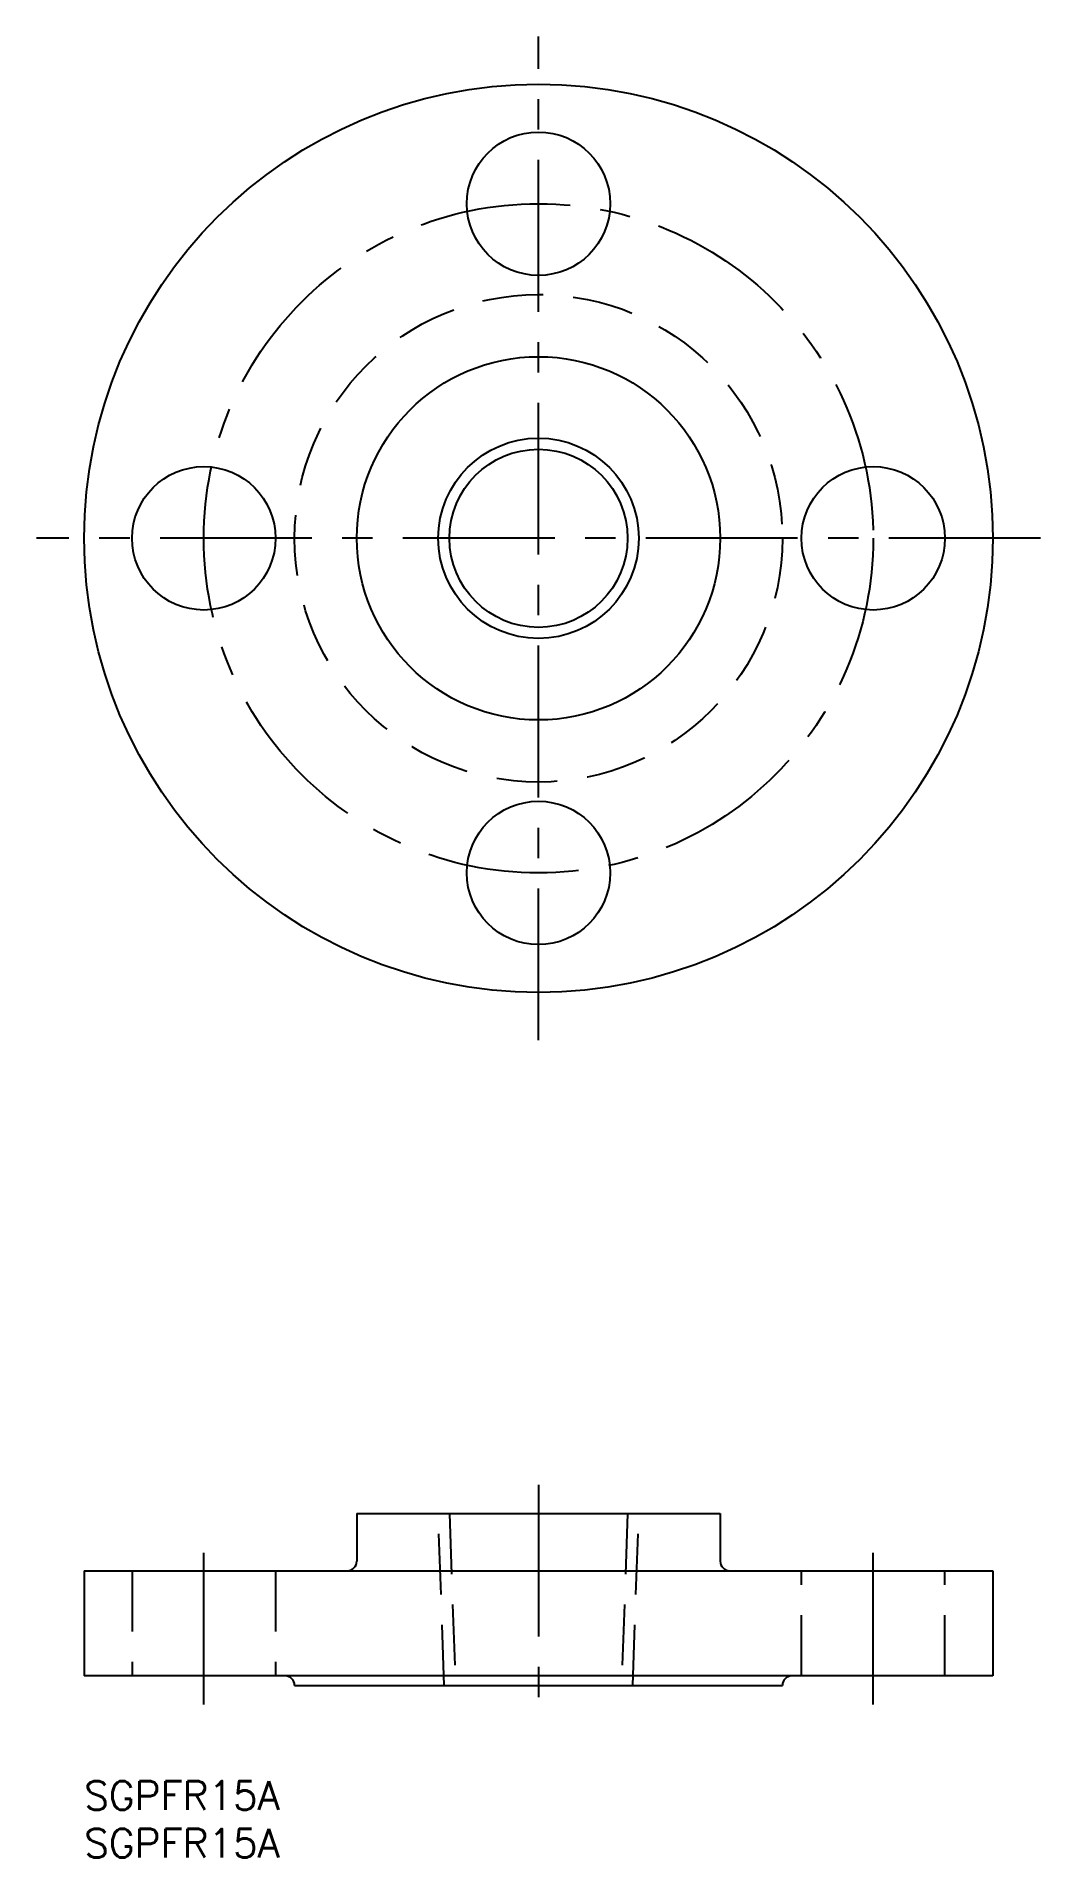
# Model space of a CAD drawing. Extents: x -5 to 100, y -8 to 183.
import ezdxf

# ---------------------------------------------------------------- set-up
doc = ezdxf.new("R2010")
doc.units = 0
doc.header["$LTSCALE"] = 0.5
doc.linetypes.add('CENTER', pattern=[50.8, 31.75, -6.35, 6.35, -6.35])
doc.linetypes.add('DASHED', pattern=[19.05, 12.7, -6.35])
for name, color, linetype in [('MSM_CENTER', 1, 'CENTER'), ('MSM_CONTINUOUS', 7, 'CONTINUOUS'), ('MSM_DASHED', 4, 'DASHED'), ('MSM_NARROW', 5, 'CONTINUOUS'), ('MSM_PART_NUMBER', 7, 'CONTINUOUS')]:
    doc.layers.add(name, color=color, linetype=linetype)
doc.styles.get("Standard").update_dxf_attribs({"font": 'txt.shx', "height": 3, "bigfont": 'bigfont.shx'})

msp = doc.modelspace()

# ---------------------------------------------------------------- linework, layer by layer
at = {"layer": 'MSM_CENTER'}
for p, q in [((47.5, 77.5), (47.5, 182.5)), ((100, 130), (-5, 130)), ((47.5, 31), (47.5, 8)), ((12.5, 8), (12.5, 25)), ((82.5, 8), (82.5, 25))]:
    msp.add_line(p, q, dxfattribs=at)
msp.add_circle((47.5, 130), 35, dxfattribs=at)
at = {"layer": 'MSM_CONTINUOUS'}
for p, q in [((28.5, 28), (66.5, 28)), ((28.5, 28), (28.5, 23)), ((66.5, 28), (66.5, 23)), ((0, 22), (95, 22)), ((0, 22), (0, 11)), ((95, 22), (95, 11)), ((95, 11), (0, 11)), ((22, 10), (73, 10))]:
    msp.add_line(p, q, dxfattribs=at)
for centre, radius in [((47.5, 130), 47.5), ((47.5, 165), 7.5), ((47.5, 130), 19), ((47.5, 130), 9.32), ((12.5, 130), 7.5), ((82.5, 130), 7.5), ((47.5, 95), 7.5)]:
    msp.add_circle(centre, radius, dxfattribs=at)
for centre, start, end in [((27.5, 23), 270, 0), ((67.5, 23), 180, 270), ((21, 10), 0, 90), ((74, 10), 90, 180)]:
    msp.add_arc(centre, 1, start, end, dxfattribs=at)
at = {"layer": 'MSM_DASHED'}
for p, q in [((37.65, 10), (37.02, 28)), ((38.18, 28), (38.81, 10)), ((56.82, 28), (56.19, 10)), ((57.35, 10), (57.98, 28)), ((5, 22), (5, 11)), ((20, 22), (20, 11)), ((75, 11), (75, 22)), ((90, 11), (90, 22))]:
    msp.add_line(p, q, dxfattribs=at)
msp.add_circle((47.5, 130), 25.5, dxfattribs=at)
at = {"layer": 'MSM_NARROW'}
msp.add_circle((47.5, 130), 10.48, dxfattribs=at)

# ---------------------------------------------------------------- texts
at = {"layer": 'MSM_PART_NUMBER'}
for p in [(0, -3), (0, -8)]:
    msp.add_text('SGPFR15A', height=3, dxfattribs=at).set_placement(p)

doc.saveas('drawing.dxf')
